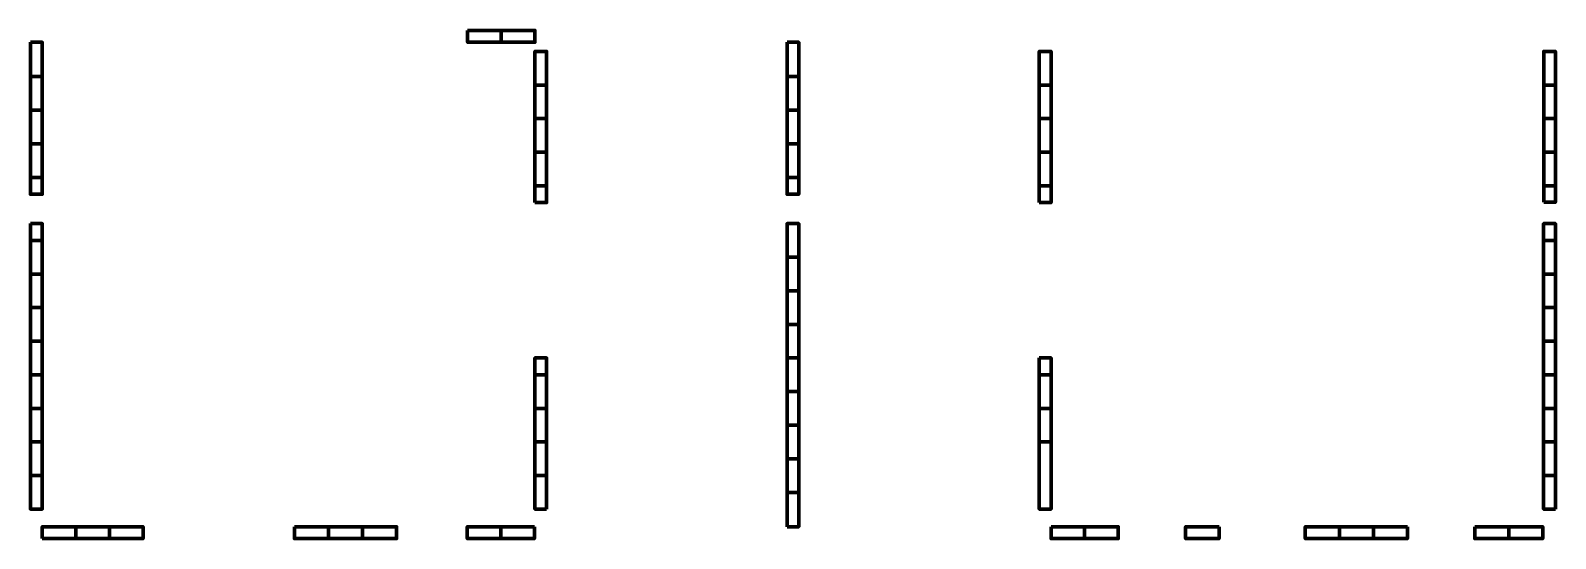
# Model space of a CAD drawing. Header units: millimetres. Extents: x 9.3 to 27.5, y 14.1 to 20.1.
import ezdxf

# ---------------------------------------------------------------- set-up
doc = ezdxf.new("R2010")
doc.units = ezdxf.units.MM
doc.layers.add('freecad trace layer', color=30, linetype='Continuous', lineweight=100)
doc.layers.add('grid', color=7, linetype='Continuous')
doc.layers.get('grid').off()

# ---------------------------------------------------------------- blocks, each defined once
blk = doc.blocks.new('A$C1363584798')
at = {"layer": 'freecad trace layer'}
for p, q in [((5.6, 5.91), (5.6, 6.05)), ((0.14, 5.5), (0, 5.5)), ((9.14, 5.5), (9, 5.5)), ((6.14, 5.4), (6, 5.4)), ((12.14, 5.4), (12, 5.4)), ((18.141, 5.4), (18.001, 5.4)), ((0.14, 5.1), (0, 5.1)), ((9.14, 5.1), (9, 5.1)), ((6.14, 5), (6, 5)), ((12.14, 5), (12, 5)), ((18.141, 5), (18.001, 5)), ((0.14, 4.7), (0, 4.7)), ((6.14, 4.6), (6, 4.6)), ((9.14, 4.7), (9, 4.7)), ((12.14, 4.6), (12, 4.6)), ((18.141, 4.6), (18.001, 4.6)), ((0.14, 4.3), (0, 4.3)), ((6.14, 4.2), (6, 4.2)), ((9.14, 4.3), (9, 4.3)), ((12.14, 4.2), (12, 4.2)), ((18.141, 4.2), (18.001, 4.2)), ((0.14, 3.55), (0, 3.55)), ((18.14, 3.55), (18, 3.55)), ((9.14, 3.35), (9, 3.35)), ((0.14, 3.15), (0, 3.15)), ((18.14, 3.15), (18, 3.15)), ((9.14, 2.95), (9, 2.95)), ((0.14, 2.75), (0, 2.75)), ((18.14, 2.75), (18, 2.75)), ((9.14, 2.55), (9, 2.55)), ((0.14, 2.35), (0, 2.35)), ((18.14, 2.35), (18, 2.35)), ((9.14, 2.15), (9, 2.15)), ((0.14, 1.95), (0, 1.95)), ((6.14, 1.95), (6, 1.95)), ((12.14, 1.95), (12, 1.95)), ((18.14, 1.95), (18, 1.95)), ((9.14, 1.75), (9, 1.75)), ((0.14, 1.55), (0, 1.55)), ((6.14, 1.55), (6, 1.55)), ((12.14, 1.55), (12, 1.55)), ((18.14, 1.55), (18, 1.55)), ((9.14, 1.35), (9, 1.35)), ((0.14, 1.15), (0, 1.15)), ((6.14, 1.15), (6, 1.15)), ((12.14, 1.15), (12, 1.15)), ((18.14, 1.15), (18, 1.15)), ((9.14, 0.95), (9, 0.95)), ((0.14, 0.75), (0, 0.75)), ((6.14, 0.75), (6, 0.75)), ((18.14, 0.75), (18, 0.75)), ((9.14, 0.55), (9, 0.55)), ((0.54, 0), (0.54, 0.14)), ((0.94, 0), (0.94, 0.14)), ((3.545, 0), (3.545, 0.14)), ((3.95, 0), (3.95, 0.14)), ((5.595, 0), (5.595, 0.14)), ((12.54, 0), (12.54, 0.14)), ((15.57, 0), (15.57, 0.14)), ((15.975, 0), (15.975, 0.14)), ((17.585, 0), (17.585, 0.14))]:
    blk.add_line(p, q, dxfattribs=at)
for points in [[(5.2, 6.05), (5.2, 5.91), (6, 5.91), (6, 6.05)], [(0, 5.91), (0, 4.1), (0.14, 4.1), (0.14, 5.91)], [(9, 5.91), (9, 4.1), (9.14, 4.1), (9.14, 5.91)], [(6, 4), (6, 5.8), (6.14, 5.8), (6.14, 4)], [(12, 4), (12, 5.8), (12.14, 5.8), (12.14, 4)], [(18.001, 4.005), (18.001, 5.8), (18.141, 5.8), (18.141, 4.005)], [(0, 3.75), (0, 0.35), (0.14, 0.35), (0.14, 3.75)], [(9, 0.14), (9, 3.75), (9.14, 3.75), (9.14, 0.14)], [(18.14, 0.35), (18.14, 3.75), (18, 3.75), (18, 0.35)], [(6.14, 0.35), (6.14, 2.15), (6, 2.15), (6, 0.35)], [(12, 2.15), (12, 0.35), (12.14, 0.35), (12.14, 2.15)], [(0.14, 0), (0.14, 0.14), (1.34, 0.14), (1.34, 0)], [(3.14, 0.14), (3.14, 0), (4.355, 0), (4.355, 0.14)], [(5.995, 0.14), (5.995, 0), (5.195, 0), (5.195, 0.14)], [(12.14, 0.14), (12.14, 0), (12.94, 0), (12.94, 0.14)], [(14.14, 0.14), (14.14, 0), (13.74, 0), (13.74, 0.14)], [(16.38, 0.14), (16.38, 0), (15.165, 0), (15.165, 0.14)], [(17.18, 0.14), (17.18, 0), (17.99, 0), (17.99, 0.14)]]:
    blk.add_lwpolyline(points, close=True, dxfattribs=at)

msp = doc.modelspace()

# ---------------------------------------------------------------- block references
at = {"layer": 'grid'}
msp.add_blockref('A$C1363584798', (9.323, 14.074), dxfattribs=at)

doc.saveas('drawing.dxf')
